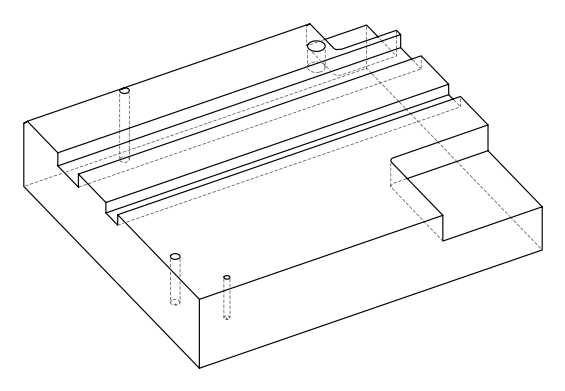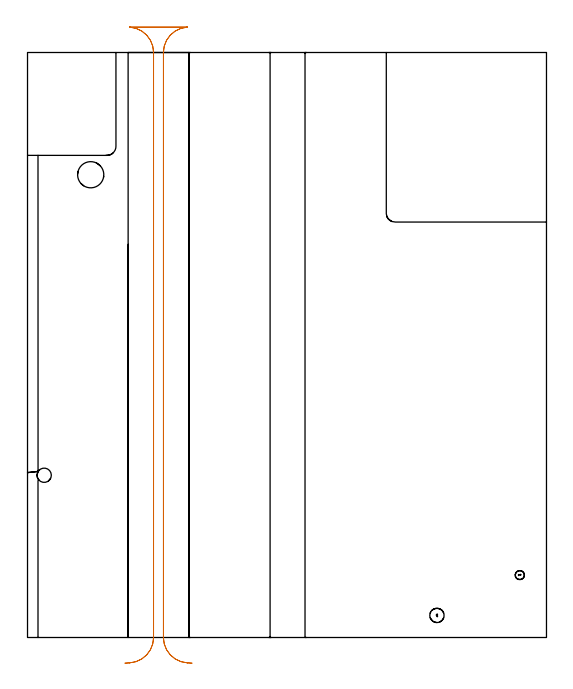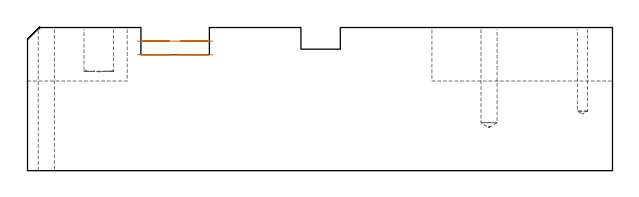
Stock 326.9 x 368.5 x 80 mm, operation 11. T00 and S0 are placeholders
(PLAN: 11 operations, 8 tool changes, 81.5 min)
(1 SPOT_DRILL | STEP1POCKET | NXT0321_9005460120000 | 0.03 min | 0 mm3)
(2 SPOT_DRILL_1 | STEP1POCKET_2 | NXT0321_9005460120000 | 0.03 min | 1 mm3)
(3 DRILL_THROUGH_HOLE_FROM_SOLID_MATERIAL | STEP1HOLE | UGT0301_485 | 0.35 min | 5065 mm3)
(4 DRILL_BLIND_HOLE_INTO_CENTER | STEP1POCKET | UGT0301_180 | 0.2 min | 1191 mm3)
(5 INDEXABLE_INSERT_DRILL_BLIND_HOLE_FROM_SOLID | STEP1POCKET_1 | NXT0302_004 | 0.11 min | 5232 mm3)
(6 DRILL_BLIND_HOLE_INTO_CENTER_1 | STEP1POCKET_2 | UGT0301_485 | 0.23 min | 3422 mm3)
(7 AREA_MILL | FG_CHAMFER_SURFACE | UGT0205_001 | 7.47 min | 6709 mm3)
(8 MILL_CORNER_NOTCH_RECTANGULAR | CORNER_NOTCH_RECTANGULAR | NXT0201_013 | Follow Part, ap 2.5, ae 75% | 46.87 min | 322033 mm3)
(9 MILL_CORNER_NOTCH_RECTANGULAR_1 | CORNER_NOTCH_RECTANGULAR_1 | NXT0201_013 | Follow Part, ap 2.5, ae 75% | 17.69 min | 107625 mm3)
(10 MILL_RECTANGULAR_SLOT | SLOT_RECTANGULAR | UGT0201_104 | Follow Part, ap 5, ae 75% | 4.98 min | 98107 mm3)
(11 MILL_RECTANGULAR_SLOT_1 | SLOT_RECTANGULAR_1 | UGT0201_004 | Follow Part, ap 8, ae 75% | 3.54 min | 214023 mm3)
(TOOL NXT0321_9005460120000 | NC Spot Drill, 142deg, 12mm, Carbide, Uncoated | D12 PA142 FL30 Z2)
(TOOL UGT0301_485 | Carbide Drill 9.0 mm | D9 PA118 FL81 Z2)
(TOOL UGT0301_180 | Twist Drill 5.7 mm | D5.7 PA118 FL55 Z2)
(TOOL NXT0302_004 | Index. Insert Drill 16.5mm [880-D1650L20-05] | D16.5 PA176 FL83 Z2)
(TOOL UGT0205_001 | Chamfer Mill 20 x 3 x 45 deg. | D20 FL50 Z2)
(TOOL NXT0201_013 | ENDMILL 10mm | D10 FL30 Z4)
(TOOL UGT0201_104 | End Mill 20 mm | D20 FL22 Z2)
(TOOL UGT0201_004 | End Mill 32 mm | D32 FL53 Z6)
(OP 11 MILL_RECTANGULAR_SLOT_1)
G17 G21 G94 G90
T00 M6
G54
G17 G0 G90 X103.615 Y-16.154 S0 M3
G43 Z90.106 H0
Z72.4
G94 G1 X100.621 Y-15.97 F250.
G2 X85.6 Y0. R16. F500.
G1 Y368.5
G2 X100.621 Y384.47 R16.
G1 Y384.5
X64.379
Y384.47
G2 X79.4 Y368.5 R16.
G1 Y0.
G2 X64.379 Y-15.97 R16.
G1 X61.385 Y-16.154 F250.
G0 X103.615 Z64.8
G1 X100.621 Y-15.97
G2 X85.6 Y0. R16. F500.
G1 Y368.5
G2 X100.621 Y384.47 R16.
G1 Y384.5
X64.379
Y384.47
G2 X79.4 Y368.5 R16.
G1 Y0.
G2 X64.379 Y-15.97 R16.
G1 X61.385 Y-16.154 F250.
G0 Z90.106
M5
M2
